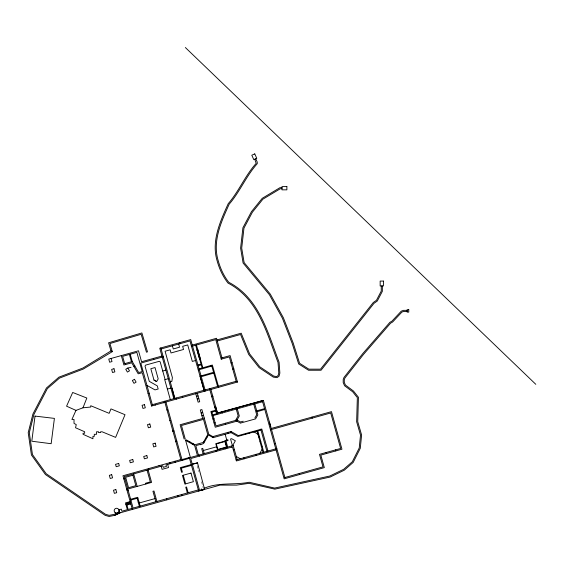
<?xml version="1.0" encoding="UTF-8"?>
<svg xmlns="http://www.w3.org/2000/svg" width="564" height="564" viewBox="0 0 564 564"><rect width="100%" height="100%" fill="white"/><g stroke="black" fill="none" stroke-linecap="round" stroke-linejoin="round"><path stroke-width="0.42" stroke-dasharray="2.82 2.11" d="M201.376 489.037L201.813 488.925L200.185 489.362M197.217 465.631L198.796 471.567M201.51 481.734L203.315 488.516"/><path stroke-width="0.85" d="M82.978 407.8L86.828 398.036L72.685 392.466L66.566 406.193L75.971 410.38L82.978 407.8L90.741 407.039L90.741 405.72L109.134 413.341L110.974 408.9L125.018 414.716L115.62 437.389L102.112 431.791L100.618 431.791L100.618 432.574L98.524 432.574L98.524 431.791L96.522 431.791L96.522 434.301L94.287 434.301L94.287 436.353L92.933 436.353L92.933 438.757L83.063 434.301L83.063 433.251L84.649 433.251L84.649 431.756L75.541 427.759L76.26 424.593L74.018 423.402L74.018 419.475L71.917 419.475L75.971 410.38M189.448 442.514L189.821 441.852M192.987 444.51L193.36 443.84M121.295 355.602L123.911 364.993L131.736 362.807L138.194 373.826L142.262 372.691L151.568 406.031L152.322 404.691L236.161 381.285L237.493 382.039L230.112 355.588L221.969 357.858L221.215 359.19L229.358 356.92L236.161 381.285M221.969 357.858L216.506 338.294L192.246 345.069L191.499 346.402L204.358 391.289M235.562 420.413L238.135 415.858L236.245 409.09M213.107 415.555L215.991 425.876L237.042 420.004L239.298 415.999L237.289 408.801M254.872 417.952L256.69 414.73L253.751 404.205M259.863 453.287L262.119 449.282M119.54 511.872L114.288 514.333L109.169 515.348L105.616 514.354L46.199 473.732L32.451 454.556L29.3 432.743L33.953 414.364L47.327 388.659L59.509 378.099L83.239 369.075L112.328 351.647L110.981 350.914L82.887 368.045L58.938 377.161L46.467 387.976L32.938 413.976L28.2 432.687L31.422 454.972L45.43 474.521L105.151 515.348L109.127 516.462L114.626 515.376L119.998 512.852M127.866 368.031L125.758 369.265L127.401 372.071L129.501 370.837L127.866 368.031L131.038 367.354M133.936 366.565L134.874 366.015M114.626 515.376L119.829 512.916L220.031 485.111L236.598 485.111L249.069 483.334L274.83 489.143L330.187 477.045L344.294 470.193L353.177 462.431L360.283 448.302L361.609 435.027L357.738 421.653L358.436 397.267L353.466 391.021L345.457 385.064L344.28 382.371L344.28 379.713L344.928 378L363.519 354.396L390.598 323.179L392.636 322.002L401.885 312.096L403.648 311.441L407.145 311.441M201.165 413.052L202.68 412.446M197.033 349.955L197.781 349.743L200.403 359.134L199.656 359.353L197.033 349.955L197.781 349.743M256.98 411.741L264.77 409.436M195.539 360.502L192.317 361.425L187.713 344.928L182.666 346.338L183.54 349.468L171.019 352.965L170.145 349.835L165.09 351.231L172.401 377.633L171.837 381.433L170.272 381.87M197.95 364.95L201.073 364.055L195.68 345.238M198.175 365.733L201.299 364.837L202.42 368.743M199.071 368.856L202.194 367.961M198.246 369.942L211.789 366.057L217.598 386.467M213.537 372.318L200.037 376.188L204.069 390.246M201.306 376.667L213.763 373.1M192.296 464.292L197.513 462.825L204.591 489.305L198.316 490.997L198.316 489.876M161.093 348.989L189.969 340.924L191.499 346.402L215.758 339.627L221.215 359.19M132.251 361.538L124.665 363.653L122.628 356.349L136.869 352.373L142.227 371.577L138.702 372.557L132.251 361.538L130.213 354.234M216.971 339.958L241.18 333.197L249.633 353.882L259.849 366.84L273.766 376.118L276.642 376.569L278.094 375.561L278.792 372.945L278.024 362.476C266.772 332.971 258.291 298.828 228.004 283.072C222.836 276.487 219.326 268.838 217.112 260.794C211.162 241.131 220.242 221.292 228.223 203.674C238.995 191.189 245.086 175.707 256.162 163.341L254.78 159.224M161.938 356.06L141.564 361.75L138.511 350.794L108.767 359.099L109.642 362.229L111.989 361.573L111.115 358.443M217.26 341.001L240.546 334.501L248.689 354.432L259.102 367.65L273.3 377.104L276.98 377.654L279.039 376.223L279.871 373.086L279.088 362.222C267.858 332.682 259.123 298.074 228.78 282.296C223.732 275.859 220.327 268.365 218.155 260.505C212.297 241.124 221.328 221.589 229.167 204.224C239.968 191.668 246.123 176.123 257.247 163.694L257.247 162.072L255.767 158.78M163.278 356.815L140.817 363.082L152.322 404.691M162.735 370.992L165.865 370.118M168.269 378.726L164.744 379.713L170.321 399.664M231.028 362.92L232.072 362.631M232.777 369.18L233.82 368.891M148.071 393.51L149.115 393.214M167.367 389.104L170.892 388.117M172.041 388.222L174.403 397.683M151.568 406.031L237.493 382.039M196.505 396.365L198.07 395.928M197.252 399.037L198.817 398.6M211.712 396.443L212.755 396.147M211.817 396.83L212.861 396.541M166.951 409.746L167.057 410.141M169.898 420.314L170.004 420.702M215.568 410.254L210.873 411.565L215.237 427.216L236.901 421.167M211.874 412.129L215.786 411.036M201.926 415.795L203.491 415.358M284.905 477.511L263.374 400.391L217.45 413.215L215.737 406.841L214.694 407.123M216.541 413.75L212.628 414.843L211.655 411.346M204.238 418.03L180.135 424.755L184.139 439.088M212.064 415.844L262.62 401.73M212.938 418.974L213.982 418.685M172.845 430.875L172.697 431.34L174.001 430.981M256.726 410.832L264.551 408.653M214.031 422.887L215.074 422.598M243.218 421.202L240.511 421.957L237.042 420.004M240.37 423.127L255.598 418.876L257.854 414.871L254.794 403.916M176.842 441.154L175.538 441.513L175.905 441.831M202.673 418.467L200.312 409.993L201.877 409.556L208.786 434.308L212.861 436.606L231.064 431.523L238.283 435.591L261.802 429.021L267.949 451.031M198.472 455.247L195.8 445.652L200.495 444.34L200.601 444.742L203.625 443.466L208.412 434.978L213.15 437.65L231.064 432.644L237.804 436.444L260.949 429.979M269.444 422.154L270.755 426.849M225.177 441.041L215.786 443.664L217.535 449.924M271.206 428.471L331.47 411.642L341.953 449.205L320.824 455.106L324.321 467.626L284.15 478.843L262.323 400.68M270.459 429.803L330.716 412.982L340.621 448.458L319.492 454.351L322.989 466.872L284.383 477.652M203.371 450.502L216.661 446.794M258.7 437.051L259.482 436.832M181.982 459.568L189.285 457.531M233.228 445.539L189.356 457.792L198.324 489.904L133.104 508.079L124.291 476.517L162.799 465.765L163.236 467.33L166.465 466.428L166.028 464.863L189.504 458.313M225.05 448.81L226.777 448.324M123.833 478.899L124.877 478.603M260.011 441.746L260.794 441.527M233.313 449.875L234.356 449.586M191.252 464.574L180.297 467.626L181.608 472.322L182.391 472.103L181.298 468.19L191.471 465.356M192.296 464.278L197.513 462.825M261.322 446.441L262.105 446.223M274.351 443.755L275.394 443.466M126.667 489.073L127.711 488.776M127.788 489.037L151.589 482.396L148.092 469.875M236.119 459.921L276.818 448.556M127.104 490.638L128.148 490.342M276.064 449.889L236.408 460.964L232.474 446.878L190.695 458.539L199.649 490.624L204.591 489.305L199.649 490.624M130.644 499.274L137.686 497.314L140.147 506.112M130.862 500.056L137.905 498.097M130.164 501.593L125.469 502.905L127.365 509.687L121.887 511.217L121.302 509.13L118.955 509.786L119.829 512.916M130.383 502.376L126.47 503.469L128.148 509.468L132.061 508.375M125.906 504.47L130.601 503.159M126.907 505.034L130.82 503.941M138.215 502.228L138.998 502.009M139.273 502.982L154.987 498.597M263.374 400.391L217.45 412.975L210.598 388.42M204.14 488.29C218.578 482.058 234.201 485.244 249.196 482.248L274.597 488.086L329.834 476.016L343.688 469.283L352.303 461.754L359.226 447.992L360.509 435.126L356.652 421.794L357.343 397.627L352.704 391.804L344.583 385.762L343.201 382.596L343.201 379.516L343.977 377.457L362.68 353.706L389.9 322.326L391.952 321.142L401.265 311.173L403.45 310.355L407.145 310.355M282 187.678L279.97 187.678L262.218 198.324L251.459 211.641L242.908 227.771L240.617 248.139L243.105 263.036L269.409 294.739L282.395 318.223L292.152 343.335L298.666 363.949L308.543 370.238L321.064 370.238L374.002 303.34L377.295 301.014L382.336 291.362L382.336 285.948M282 188.757L280.273 188.757L262.937 199.155L252.369 212.24L243.965 228.096L241.709 248.111L244.127 262.57L270.304 294.126L283.382 317.765L293.174 342.975L299.576 363.251L308.861 369.159L320.542 369.159L373.248 302.551L376.456 300.281L381.25 291.094L381.25 285.948M146.929 385.388L155.001 389.886L158.16 389.005L157.285 385.868L149.284 381.356L145.033 366.128L145.597 365.127L159.196 361.327L160.197 361.891L165.139 379.6M153.979 380.044L156.665 381.546L158.188 378.874L155.022 367.552L150.821 368.729L153.979 380.044L155.981 381.172M236.506 420.941L239.982 422.901M206.234 437.276L206.903 437.65M236.288 456.495L240.292 458.751M203.844 441.52L204.506 441.894M254.068 431.904L257.91 434.202M185.366 47.538L535.8 384.317M112.328 351.647L109.931 343.525L141.155 334.29L146.45 352.183L147.486 351.873L141.888 332.943L108.584 342.799L110.981 350.914M218.719 387.278L212.346 365.049L202.814 367.784L196.462 345.02M210.929 365.458L211.147 366.24M192.55 346.113L205.409 390.993M204.26 453.632L202.758 448.352L201.693 448.655L203.167 453.935M335.517 449.882L335.806 450.925M326.126 452.504L326.415 453.548M312.033 417.071L312.322 418.114M299.251 473.506L299.54 474.55M260.73 429.197L266.906 451.32M257.818 430.854L263.776 452.194M257.036 431.072L262.993 452.413M253.391 431.368L253.581 432.038M255.95 454.38L256.239 455.423M249.478 432.461L249.669 433.131M245.566 433.554L245.756 434.224M243.817 457.771L244.106 458.814M237.162 459.625L233.045 444.89L235.357 440.78L231.628 438.679L230.549 438.975L232.446 445.757M225.381 423.254L225.671 424.297M227.934 432.398L228.223 433.441M231.36 446.061L231.649 447.104M225.156 434.294L226.763 440.033M227.708 447.083L226.03 441.083L228.053 440.519L227.835 439.737L225.029 440.519L226.925 447.301M209.554 388.716L216.759 414.533M192.246 345.069L190.717 339.591L159.753 348.235L173.839 398.685M212.861 436.606L213.15 437.65M215.793 450.41L216.082 451.454M197.322 393.256L199.691 401.73L198.126 402.167L195.757 393.693M179.669 342.672L179.965 343.716M178.661 344.082L179.535 347.212L173.275 348.961L172.401 345.831M199.219 455.035L199.508 456.079M182.447 396.281L182.743 397.324M197.21 454.746L194.608 445.426L185.908 440.519L186.282 439.857L194.982 444.756L203.329 442.423L207.742 434.597L203.484 419.362L181.474 425.51L185.323 439.314M176.187 398.029L176.483 399.072M160.796 347.946L174.882 398.395M185.619 440.357L190.406 457.496M188.764 457.672L188.982 458.454M182.503 459.42L182.722 460.203M165.915 402.019L182.2 460.351M153.493 358.422L153.789 359.465M164.582 401.272L180.868 459.597L122.959 475.769L132.35 509.419M180.473 459.709L180.085 459.815M163.701 402.64L163.306 402.752M183.265 475.24L185.669 483.849M188.143 492.717L186.543 486.979L185.76 487.197L187.361 492.936M174.995 461.239L175.291 462.283M181.7 494.515L181.996 495.559M155.481 404.938L155.093 405.044M170.201 463.7L169.834 462.395L169.517 462.769M177.787 495.608L178.083 496.651M167.649 464.412L168.523 467.542L162.051 469.347L161.177 466.216M129.41 354.46L131.447 361.764M159.344 465.603L158.956 465.716M166.472 498.766L166.768 499.81M125.187 363.512L125.476 364.555M148.783 468.557L148.388 468.663M156.905 501.438L153.993 491.004L152.95 491.293L155.861 501.727M147.049 470.164L150.327 481.903L145.632 483.214L145.85 483.997M133.682 473.894L137.179 486.415M137.123 498.308L139.364 506.331M222.16 411.685L222.498 412.933M231.064 431.523L231.064 432.644M35.024 416.091L31.796 441.217L51.148 443.706L54.405 418.396L35.024 416.091M134.465 379.304L132.357 380.538L133.999 383.344L136.1 382.11L134.465 379.304M254.766 153.887L251.798 155.213L253.793 159.661L256.761 158.336L254.766 153.887M199.057 354.439L198.373 354.643L199.092 354.439M113.991 368.736L111.644 369.392L112.518 372.522L114.866 371.866L113.991 368.736M144.433 404.649L142.086 405.304L142.96 408.435L145.308 407.779L144.433 404.649M149.834 423.973L147.486 424.629L148.36 427.759L150.708 427.103L149.834 423.973M155.185 443.149L152.837 443.805L153.711 446.935L156.059 446.279L155.185 443.149M118.68 463.467L115.549 464.341L116.205 466.689L119.335 465.815L118.68 463.467M132.766 459.533L129.635 460.407L130.291 462.755L133.421 461.881L132.766 459.533M146.851 455.599L143.721 456.473L144.377 458.821L147.507 457.947L146.851 455.599M224.895 441.541L216.287 443.946L217.817 449.423L226.425 447.019L224.895 441.541M111.693 474.691L109.345 475.346L110.22 478.476L112.567 477.821L111.693 474.691M132.928 475.233L125.624 477.271L128.536 487.705L135.839 485.667L132.928 475.233M115.839 489.566L113.491 490.215L114.365 493.352L116.713 492.696L115.839 489.566M190.992 473.076L182.482 475.452L184.886 484.067L193.396 481.684L190.992 473.076M286.872 186.592L282 186.592L282 189.842L286.872 189.842L286.872 186.592M383.414 281.076L380.164 281.076L380.164 285.948L383.414 285.948L383.414 281.076M408.766 309.678L407.145 309.678L407.145 312.118L408.766 312.118L408.766 309.678M115.204 512.69A2.439 2.439 0 0 0 119.025 510.899A2.439 2.439 0 0 0 115.564 508.481A2.439 2.439 0 0 0 115.204 512.69"/></g></svg>
